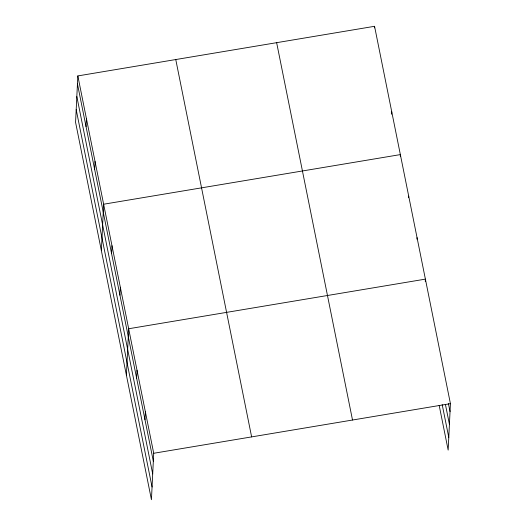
<?xml version="1.0" encoding="UTF-8"?>
<svg xmlns="http://www.w3.org/2000/svg" width="526" height="526" viewBox="0 0 526 526"><rect width="100%" height="100%" fill="white"/><g stroke="black" fill="none" stroke-linecap="round" stroke-linejoin="round"><path stroke-width="0.79" d="M77.841 75.922L75.573 122.348L151.442 499.7L153.71 453.274L77.841 75.922L374.558 26.3L450.427 403.652L448.159 450.078L439.171 405.375M86.054 126.628L86.442 118.685M94.654 169.398L95.042 161.456M101.367 250.646L103.635 204.22L400.358 154.598L400.279 156.189M111.597 253.677L111.985 245.734M119.941 295.185L120.329 287.242M126.404 375.176L128.673 328.75L425.389 279.128L425.278 281.509M136.629 378.201L137.016 370.258M144.979 419.709L145.367 411.766M374.486 27.891L374.558 26.3M391.64 114.214L391.758 111.834M408.623 197.697L408.702 196.113M416.967 239.205L417.046 237.62M153.71 453.274L450.427 403.652M448.435 403.613L450.039 411.595M445.404 404.343L449.414 424.298M442.195 404.652L448.777 437.382M276.643 42.678L352.512 420.031M175.763 59.55L251.625 436.902M77.453 83.864L153.322 461.217M76.835 96.56L152.698 473.919M76.191 109.645L152.06 487.004"/></g></svg>
